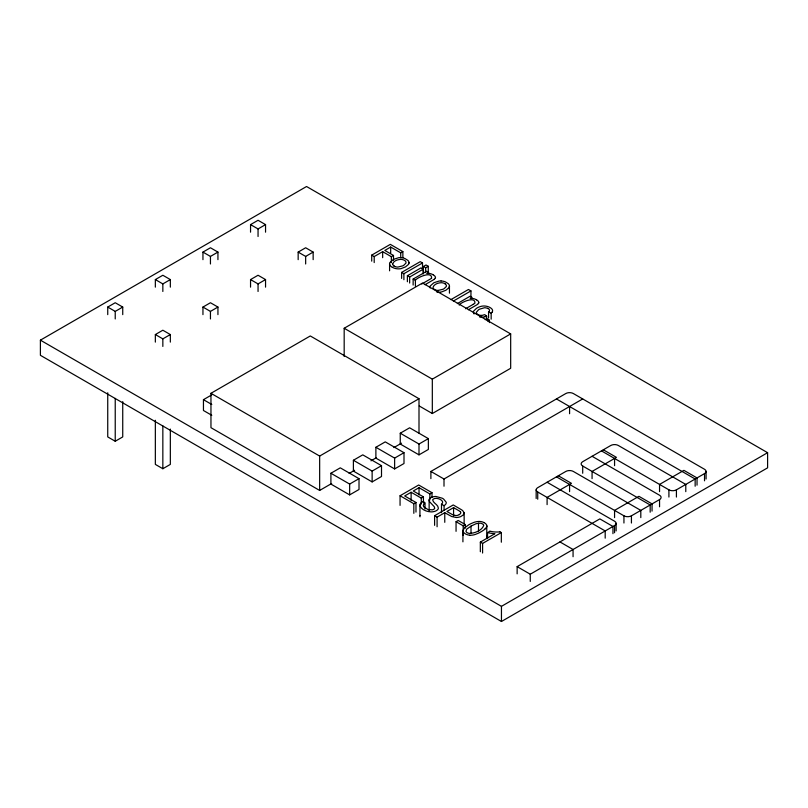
<?xml version="1.0" encoding="UTF-8"?>
<svg xmlns="http://www.w3.org/2000/svg" width="808" height="808" viewBox="0 0 808 808"><rect width="100%" height="100%" fill="white"/><g stroke="black" fill="none" stroke-linecap="round" stroke-linejoin="round"><path stroke-width="1.21" d="M616.12 523.382L616.12 530.957M444.087 510.484L444.087 505.667L445.107 504.899A7.696 4.444 0 0 0 446.097 503.455A6.959 4.02 0 0 0 446.188 502.212L443.592 499.041A16.614 9.595 0 0 0 442.148 498.172L435.906 496.486A6.413 3.697 0 0 0 434.371 496.566L432.926 496.829A6.605 3.818 0 0 0 431.664 497.253A6.878 3.969 0 0 0 430.614 497.819L430.078 498.223A5.828 3.363 0 0 0 429.502 498.879A5.909 3.414 0 0 0 429.139 499.869L429.28 500.96A9.666 5.585 0 0 0 429.876 502.051L434.229 506.656L434.724 508.212A3.505 2.02 0 0 1 434.209 508.959L434.048 509.091A4.333 2.505 0 0 1 433.644 509.353A3.878 2.242 0 0 1 432.411 509.838L428.058 509.565L424.119 507.202A8.262 4.767 0 0 1 423.584 506.434C421.978 504.02 427.725 502.394 422.523 501.697L420.998 502.899A8.979 5.181 0 0 0 420.009 504.606A8.201 4.737 0 0 0 420.009 506.03C421.928 510.02 426.887 511.716 431.068 511.888A7.292 4.212 0 0 0 432.704 511.797L434.229 511.504A7.04 4.07 0 0 0 435.966 510.868A7.646 4.414 0 0 0 437.027 510.212L437.572 509.737A6.292 3.626 0 0 0 438.118 508.959A6.171 3.565 0 0 0 438.34 508.111C438.168 504.475 433.219 503.303 432.674 499.95A2.939 1.697 0 0 1 432.987 499.425L433.896 498.799A3.313 1.919 0 0 1 434.926 498.475C437.936 497.597 445.612 500.99 441.491 504.303L441.491 512.716M392.627 263.964C393.607 260.742 397.778 259.469 400.859 259.388M464.146 524.028L464.146 512.747L462.691 510.616A22.432 12.948 0 0 0 460.51 509.181L453.238 504.95L434.603 515.706L434.603 525.331M483.881 522.534L483.083 522.18A6.918 4 0 0 0 479.942 521.463A9.161 5.292 0 0 0 475.498 521.948A13.413 7.747 0 0 0 474.104 522.322L470.771 523.725A38.006 21.947 0 0 0 468.751 524.806L464.327 528.038L462.913 530.785A6.888 3.979 0 0 0 463.529 532.391L464.994 533.634A10.595 6.121 0 0 0 465.832 534.108L466.64 534.472A6.929 4 0 0 0 469.791 535.189M462.954 530.29L462.913 541.602A6.888 3.979 0 0 0 462.934 541.845M492.011 312.252L491.163 313.14L491.163 319.16M431.573 278.083C432.139 270.316 415.898 278.225 415.403 280.356L413.141 279.053L413.141 285.062M484.941 529.058L483.81 530.008A36.33 20.968 0 0 1 480.518 532.068A36.572 21.119 0 0 1 478.558 533.118L475.629 534.32A9.918 5.727 0 0 1 469.791 535.25M434.219 279.295L434.128 279.356A18.877 10.898 0 0 1 432.987 280.093L425.018 284.709M477.568 304.323L477.488 304.384A18.877 10.898 0 0 1 476.346 305.131L468.377 309.747M471.014 526.109L466.65 529.23L465.994 531.331A4.363 2.525 0 0 0 467.034 532.603A4.798 2.767 0 0 0 467.66 532.937A4.323 2.495 0 0 0 469.377 533.411C474.619 533.351 482.083 530.472 483.729 525.331A4.393 2.535 0 0 0 482.841 524.16L482.649 524.028A5.272 3.04 0 0 0 482.033 523.695L481.821 523.594A4.282 2.475 0 0 0 479.619 523.14L476.084 523.715L471.014 526.109L471.014 533.32M40.4 340.158L306.545 186.507L767.6 452.692L767.6 467.842L501.455 621.493L40.4 355.308L40.4 340.158L501.455 606.343L767.6 452.692M107.737 314.625L107.737 307.06L115.231 302.737L122.735 307.06L122.735 314.625M155.348 287.143L155.348 279.578L162.842 275.255L170.337 279.578L170.337 287.143M202.949 259.661L202.949 252.096L210.444 247.763L217.938 252.096L217.938 259.661M250.551 232.179L250.551 224.614L258.055 220.281L265.549 224.614L265.549 232.179M107.737 307.06L115.231 311.393L122.735 307.06M155.348 279.578L162.842 283.911L170.337 279.578M202.949 252.096L210.444 256.419L217.938 252.096M250.551 224.614L258.055 228.937L265.549 224.614M155.348 342.117L155.348 334.552L162.842 330.219L170.337 334.552L170.337 342.117M202.949 314.625L202.949 307.06L210.444 302.737L217.938 307.06L217.938 314.625M250.551 287.143L250.551 279.578L258.055 275.255L265.549 279.578L265.549 287.143M298.162 259.661L298.162 252.096L305.656 247.763L313.151 252.096L313.151 259.661M155.348 334.552L162.842 338.875L170.337 334.552M202.949 307.06L210.444 311.393L217.938 307.06M250.551 279.578L258.055 283.911L265.549 279.578M298.162 252.096L305.656 256.419L313.151 252.096M371.71 261.136L371.71 255.126L390.335 244.369L402.869 251.611L402.869 257.621M371.71 255.126L374.195 256.56L382.659 251.672L391.355 256.692L393.496 255.459L393.496 260.267M402.869 251.611L400.728 252.843L390.678 247.046L384.81 250.44L393.496 255.459M401.626 278.417L401.626 272.407L420.261 261.651L422.513 262.954L422.513 268.963M401.626 272.407L403.889 273.71L422.513 262.954M107.737 392.789L107.737 436.916L115.231 441.249L122.735 436.916L122.735 401.616M407.384 281.739L407.384 275.73L420.938 267.902L423.19 269.205L423.19 274.013M423.422 272.478L423.422 266.468L426.018 264.974L428.27 266.276L428.27 272.286M407.384 275.73L409.646 277.033L423.19 269.205M423.422 266.468L425.675 267.771L428.27 266.276M331.664 483.507L319.655 490.436L210.959 427.674L210.959 393.304L310.292 335.956L418.999 398.718L418.999 433.088M211.787 415.302L203.454 410.494L203.454 399.667L211.787 394.859M413.141 279.053L426.695 271.225L428.725 272.407L426.816 273.508L428.563 273.437A6.424 3.707 0 0 1 430.997 273.801L433.199 274.72M344.178 356.5L344.178 328.26L422.534 283.022L510.676 333.906L510.676 368.286L432.32 413.524L419.261 405.99M421.726 284.002L429.886 279.295A10.655 6.151 0 0 0 431.613 278.104M450.874 299.637L468.468 289.486L470.953 290.91L470.953 296.93M155.348 420.281L155.348 464.398L162.842 468.731L170.337 464.398L170.337 429.099M453.359 301.071L470.953 290.91M457.348 303.596L470.054 296.263L472.084 297.435L470.165 298.536L471.923 298.465A6.424 3.707 0 0 1 474.357 298.829L476.558 299.758M459.217 305.121C459.792 302.869 475.619 295.556 474.932 303.121A10.655 6.151 0 0 1 473.205 304.313M465.59 308.747L473.236 304.333M485.214 319.705L486.87 318.746L489.355 320.18L489.355 322.584M487.699 321.14L489.355 320.18M344.178 328.26L432.32 379.154L510.676 333.906M210.959 393.304L319.655 456.066L418.999 398.718M330.906 473.256L340.279 467.842L359.015 478.659L359.015 489.486L349.652 494.89L330.906 484.073L330.906 473.256L349.652 484.073L359.015 478.659M353.399 460.267L362.772 454.854L381.507 465.681L381.507 476.498L372.135 481.911L353.399 471.084L353.399 460.267L372.135 471.084L381.507 465.681M375.882 447.279L385.254 441.875L404 452.692L404 463.509L394.627 468.923L375.882 458.106L375.882 447.279L394.627 458.106L404 452.692M400.253 433.219L409.626 427.806L428.361 438.623L428.361 449.45L418.999 454.854L400.253 444.036L400.253 433.219L418.999 444.036L428.361 438.623M349.137 473.427L354.591 470.276M370.963 460.823L376.427 457.671M393.89 447.582L401.526 443.178M430.886 478.649L430.886 471.438L565.832 393.526A5.303 3.06 0 0 1 573.327 393.526L704.525 469.276A5.303 3.06 0 0 1 704.525 473.599L704.525 480.821M400.061 505.384L400.061 495.759L418.685 485.012L432.007 492.698L432.007 497.506M423.432 502.879L423.432 496.87L421.281 498.112L411.12 492.244L404.687 495.961L415.979 502.475L415.979 512.1M432.007 492.698L429.866 493.941L419.029 487.679L413.272 491.001L423.432 496.87M430.886 471.438L444.006 479.013L582.699 398.94M400.061 495.759L413.827 503.717L415.979 502.475M434.603 515.706L437.088 517.14L444.764 512.716L451.733 516.544L456.338 517.504A8.05 4.646 0 0 0 460.873 516.524L463.307 514.878L464.156 512.858M460.247 511.676L459.863 511.343A22.574 13.039 0 0 0 458.378 510.414L453.571 507.626L446.915 511.474L452.702 514.757L455.752 515.544A4.05 2.343 0 0 0 457.762 515.292L458.823 514.878A7.009 4.05 0 0 0 459.368 514.575M456.055 531.331L456.055 521.705L458.207 520.473L465.317 524.574L465.317 528.18M456.055 521.705L463.176 525.816L465.317 524.574M489.759 531.321L487.547 532.603L487.547 538.613M480.336 551.733L480.336 542.107L494.94 533.674A20.432 11.797 0 0 1 487.588 532.553M480.336 542.107L482.588 543.41L501.334 532.593L501.334 542.208M517.14 573.852L517.14 566.64L599.839 518.898L612.959 526.473L612.959 533.684M517.14 566.64L530.26 574.215L614.565 525.543A5.303 3.06 0 0 0 614.565 521.21L547.097 482.255M556.46 476.851L623.938 515.807A5.303 3.06 0 0 0 631.432 515.807L659.55 499.576A5.303 3.06 0 0 0 659.55 495.243L592.072 456.288M601.445 450.874L668.913 489.83A5.303 3.06 0 0 0 676.417 489.83L704.525 473.599M486.648 319.746L486.648 316.14L484.972 316.706M438.199 290.436L443.178 289.203A15.382 8.888 0 0 0 444.117 288.668L446.279 286.557A5.181 2.99 0 0 0 445.228 283.972M491.163 313.14L488.567 312.039L488.567 318.049M487.517 308.353L488.184 308.686M394.678 266.418L394.456 266.297A6.393 3.687 0 0 1 393.839 265.923L393.658 265.792M441.491 504.303L444.087 505.667M556.46 398.94L695.153 479.013L695.153 486.224M603.324 449.793L616.433 457.368L592.072 471.438L592.072 478.649M685.78 491.638L685.78 484.426L618.312 445.471A5.303 3.06 0 0 0 610.818 445.471L582.699 461.701A5.303 3.06 0 0 0 582.699 466.024L650.177 504.98L650.177 512.201M558.338 475.771L571.458 483.346L547.097 497.405L547.097 504.626M640.805 517.605L640.805 510.393L573.327 471.438A5.303 3.06 0 0 0 565.832 471.438L537.724 487.668A5.303 3.06 0 0 0 537.724 492.001L605.192 530.957L605.192 538.168M559.944 541.926L573.064 549.501L573.064 556.712M499.879 531.755L501.334 532.593M203.454 399.667L211.787 404.485M445.218 283.901L445.026 283.78A6.403 3.697 0 0 0 444.38 283.416A5.242 3.02 0 0 0 441.279 282.709C438.199 282.82 434.027 284.073 433.048 287.294A5.232 3.02 0 0 0 434.068 289.133L434.26 289.264A6.393 3.687 0 0 0 434.876 289.638L435.098 289.749A5.191 3 0 0 0 438.199 290.446M486.648 316.14L484.729 314.645L482.406 315.322A4.171 2.404 0 0 1 481.083 315.393M392.324 267.286A9.373 5.414 0 0 0 396.364 268.69A7.888 4.555 0 0 0 400.93 268.66L405.444 266.933L408.535 264.368A8.09 4.676 0 0 0 408 260.489L405.03 258.57A8.595 4.959 0 0 0 400.627 257.631A7.444 4.293 0 0 0 398.708 257.702L393.516 259.368L389.83 262.61A7.656 4.424 0 0 0 389.587 263.63L389.587 263.883A8.03 4.636 0 0 0 390.618 266.014L391.668 266.882A11.484 6.626 0 0 0 392.324 267.286M706.081 471.438L706.081 479.013M697.031 485.143L697.031 477.932L683.911 470.357L659.55 484.426L659.55 491.638M676.417 489.83L676.417 497.051M668.913 489.83L668.913 497.051M659.55 499.576L659.55 506.788M652.046 511.111L652.046 503.899L638.926 496.324L614.565 510.393L614.565 517.605M631.432 515.807L631.432 523.018M623.938 515.807L623.938 523.018M614.565 458.449L614.565 465.671M614.565 525.543L614.565 532.755M582.699 466.024L582.699 473.246M569.579 406.515L569.579 413.726M569.579 484.426L569.579 491.638M537.724 492.001L537.724 499.213M536.169 489.83L536.169 498.486M530.26 574.215L530.26 581.427M501.455 606.343L501.455 621.493M486.769 525.735L486.769 536.562M482.588 543.41L482.588 553.036M478.498 523.16L478.498 531.583M463.176 525.816L463.176 535.431M453.571 507.626L453.571 516.039M449.44 293.163L449.44 285.941A8.575 4.949 0 0 1 449.42 286.446M444.764 512.716L444.764 522.332M444.006 479.013L444.006 486.224M437.088 517.14L437.088 526.765M432.32 379.154L432.32 413.524M429.866 493.941L429.866 499.95M429.139 499.869L429.139 510.686M425.675 267.771L425.675 272.579M425.008 503L425.008 509.01M421.281 498.112L421.281 504.121M419.938 504.97L419.938 515.787M418.999 444.036L418.999 454.854M419.029 487.679L419.029 494.89M415.403 280.356L415.403 286.365M413.827 503.717L413.827 513.332M411.12 492.244L411.12 500.657M409.646 277.033L409.646 283.042M403.889 273.71L403.889 279.719M400.728 252.843L400.728 257.661M394.627 458.106L394.627 468.923M391.355 256.692L391.355 262.701M390.678 247.046L390.678 253.056M389.587 263.6L389.587 270.811M382.659 251.672L382.659 257.681M374.195 256.56L374.195 262.57M372.135 471.084L372.135 481.911M349.652 484.073L349.652 494.89M319.655 456.066L319.655 490.436M305.656 256.419L305.656 263.984M258.055 228.937L258.055 236.502M258.055 283.911L258.055 291.476M210.444 256.419L210.444 263.984M210.444 311.393L210.444 318.958M162.842 283.911L162.842 291.476M162.842 338.875L162.842 346.44M162.842 425.866L162.842 468.731M115.231 311.393L115.231 318.958M115.231 398.384L115.231 441.249M499.91 531.856A16.352 9.444 0 0 1 489.89 531.159M486.628 535.775A7.696 4.444 0 0 1 486.81 537.633M483.83 522.574A7.696 4.444 0 0 1 486.81 526.816M486.628 526.806A14.251 8.221 0 0 1 484.911 529.048M460.419 511.626A4.444 2.565 0 0 1 459.308 514.534M420.009 516.857A8.201 4.737 0 0 1 420.009 515.433M429.26 510.181A5.909 3.414 0 0 1 429.502 509.707M484.992 316.736A7.646 4.414 0 0 1 479.467 316.908M474.054 313.959A7.787 4.495 0 0 1 473.427 312.292L473.427 312.039A7.656 4.424 0 0 1 473.69 311.04L476.478 308.333A13.686 7.898 0 0 1 481.376 306.272A7.262 4.192 0 0 1 486.052 306.161A9.393 5.424 0 0 1 490.072 307.565A11.282 6.514 0 0 1 490.597 307.878L491.456 308.535A6.908 3.99 0 0 1 492.062 312.272M488.426 308.575A4.808 2.777 0 0 1 488.547 312.029M487.517 308.343A5.05 2.919 0 0 0 484.426 307.747L479.538 309.171A17.433 10.07 0 0 0 478.578 309.737L476.397 312.211A4.959 2.868 0 0 0 477.215 314.009L477.568 314.272A5.151 2.969 0 0 0 481.073 315.433M476.417 299.849A6.525 3.767 0 0 1 478.861 302.828M478.72 302.828A6.343 3.666 0 0 1 477.7 304.202M441.047 280.972A7.444 4.293 0 0 0 439.128 281.043L433.936 282.699L430.25 285.951A7.656 4.424 0 0 0 429.997 286.961L430.007 287.214A8.03 4.636 0 0 0 430.149 287.961M441.047 280.962A8.595 4.959 0 0 1 445.45 281.911L448.41 283.8A8.09 4.676 0 0 1 448.955 287.699L445.864 290.274L441.35 291.991A7.888 4.555 0 0 1 436.785 292.021M433.068 274.821A6.525 3.767 0 0 1 435.512 277.79M435.361 277.79A6.343 3.666 0 0 1 434.351 279.164M409.02 262.6A8.575 4.949 0 0 1 409 263.115M392.799 264.065A5.191 3 0 0 0 397.778 267.105L402.758 265.862A15.382 8.888 0 0 0 403.697 265.337L405.858 263.216A5.181 2.99 0 0 0 405.99 262.691L405.99 262.348A5.212 3.01 0 0 0 404.808 260.56L404.606 260.439A6.403 3.697 0 0 0 403.96 260.085A5.242 3.02 0 0 0 400.859 259.378"/></g></svg>
